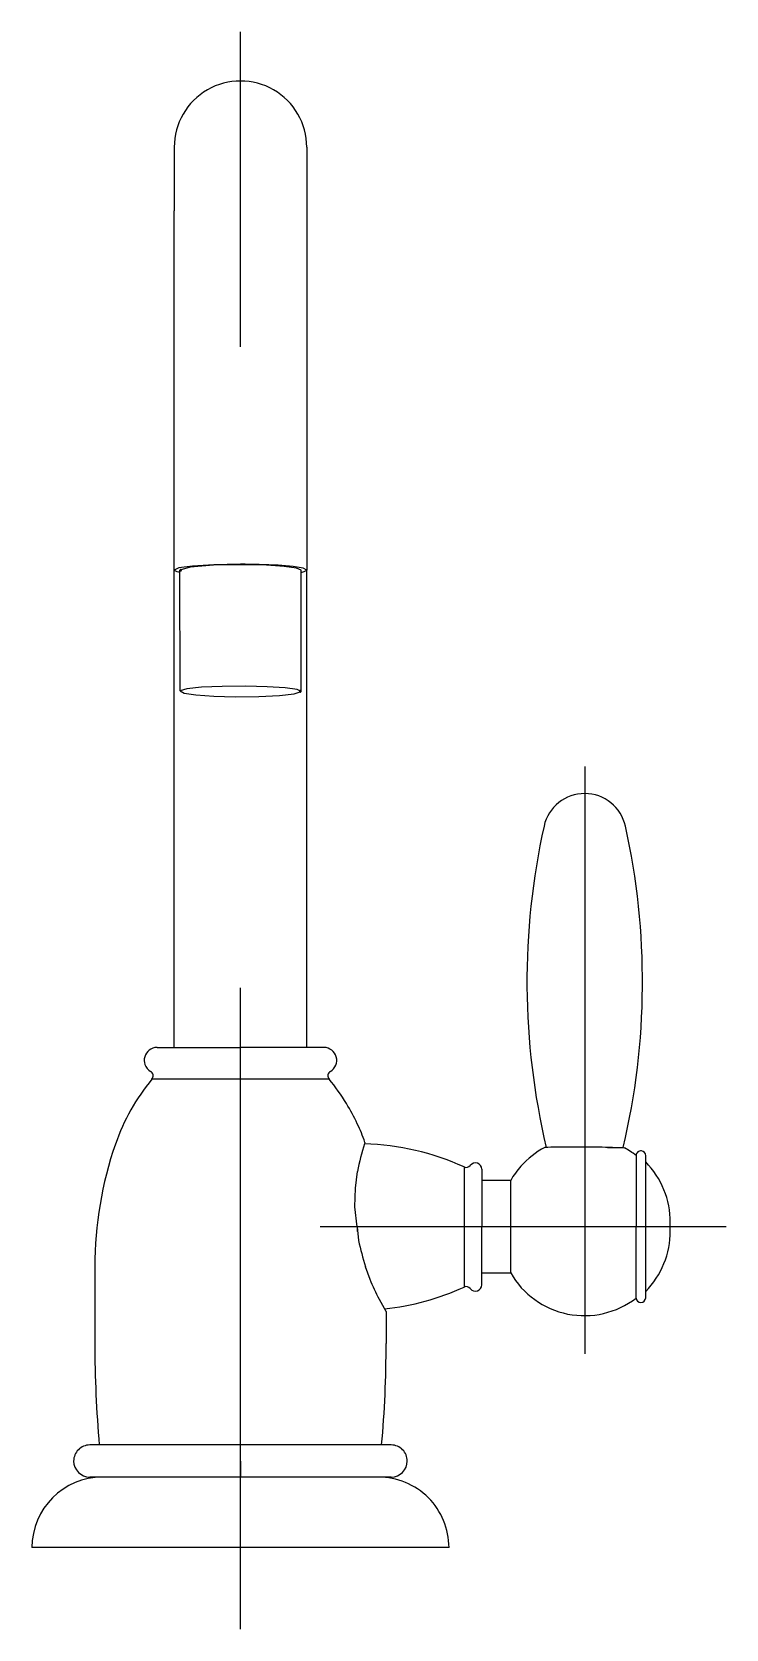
# Model space of a CAD drawing. Extents: x 51.069 to 51.177, y 0.056 to 0.305.
import ezdxf

# ---------------------------------------------------------------- set-up
doc = ezdxf.new("R2010")
doc.units = 0
doc.header["$LTSCALE"] = 0.2
doc.header["$MEASUREMENT"] = 0
doc.linetypes.add('AXES', pattern=[0.54, 0.3, -0.08, 0.08, -0.08])
doc.linetypes.add('CONTINU', pattern=[0])
doc.layers.get('0').update_dxf_attribs({"linetype": 'CONTINUOUS'})
doc.layers.add('DECA_EIXOS', color=5, linetype='AXES')

msp = doc.modelspace()

# ---------------------------------------------------------------- linework, layer by layer
at = {"linetype": 'CONTINU'}
for points in [[(51.11149, 0.28677, 1.000081), (51.09084, 0.28677)], [(51.11149, 0.22082), (51.11092, 0.22112), (51.10936, 0.22137), (51.10703, 0.22156, 0.014541), (51.10116, 0.22172)], [(51.09084, 0.22082, 0.076263), (51.09172, 0.22046)], [(51.15481, 0.18596, 0.351844), (51.14847, 0.1809)], [(51.16116, 0.18086, 0.35184), (51.15481, 0.18596)], [(51.14847, 0.1809, 0.11284), (51.14881, 0.13077)], [(51.16081, 0.13077, 0.112757), (51.16116, 0.18086)], [(51.08623, 0.14488, 0.148041), (51.08627, 0.14372)], [(51.08816, 0.14636, 0.338686), (51.08623, 0.14488)], [(51.11609, 0.14488, 0.338687), (51.11416, 0.14636)], [(51.11518, 0.14263, 0.338698), (51.11609, 0.14488)], [(51.08627, 0.14372, 0.181946), (51.08715, 0.14263)], [(51.08754, 0.14208, 0.229839), (51.08715, 0.14263)], [(51.08737, 0.14143, 0.220198), (51.08754, 0.14208)], [(51.11479, 0.14208, 0.220417), (51.11496, 0.14143)], [(51.11518, 0.14263, 0.222317), (51.11479, 0.14208)], [(51.08737, 0.14143, 0.089981), (51.08167, 0.13129)], [(51.11768, 0.13761, 0.036064), (51.11496, 0.14143)], [(51.11937, 0.13446, 0.027418), (51.11768, 0.13761)], [(51.12056, 0.13156, 0.024078), (51.11937, 0.13446)], [(51.08167, 0.13129, 0.082765), (51.07846, 0.11217)], [(51.12049, 0.13134, 0.035659), (51.11941, 0.12702)], [(51.136, 0.12772, 0.100521), (51.12049, 0.13134)], [(51.14861, 0.13077, 0.091046), (51.14485, 0.12783)], [(51.15219, 0.13082, 0.004179), (51.14861, 0.13077)], [(51.15481, 0.13082, 0.002721), (51.15219, 0.13082)], [(51.15913, 0.13076, 0.004819), (51.15481, 0.13082)], [(51.16281, 0.12953, 0.040715), (51.16101, 0.1307)], [(51.16364, 0.13023, 0.436046), (51.16281, 0.12953)], [(51.16431, 0.12948, 0.414175), (51.16364, 0.13023)], [(51.136, 0.12772, 0.351877), (51.13697, 0.12796)], [(51.13809, 0.1283, 0.321984), (51.13697, 0.12796)], [(51.13877, 0.12736, 0.321994), (51.13809, 0.1283)], [(51.14485, 0.12783, 0.05152), (51.14327, 0.12563)], [(51.16815, 0.11907, 0.195842), (51.16431, 0.1285)], [(51.11933, 0.11836), (51.11957, 0.11627, 0.027727), (51.12064, 0.11217)], [(51.16431, 0.10831, 0.196129), (51.16815, 0.11775)], [(51.12282, 0.10704, -0.023879), (51.12136, 0.11017), (51.12064, 0.11217)], [(51.14327, 0.11119, 0.216911), (51.15215, 0.10479)], [(51.12362, 0.10559, 0.080789), (51.136, 0.109)], [(51.13697, 0.10875, 0.351534), (51.136, 0.109)], [(51.13697, 0.10875, 0.322357), (51.13809, 0.10841)], [(51.13809, 0.10841, 0.32198), (51.13877, 0.10936)], [(51.15215, 0.10479, 0.216905), (51.16281, 0.10728)], [(51.16281, 0.10728, 0.397842), (51.16356, 0.10657)], [(51.16356, 0.10657, 0.414162), (51.16431, 0.10732)], [(51.07846, 0.10017, 0.022126), (51.07916, 0.08436)], [(51.12316, 0.08436, 0.022134), (51.12386, 0.10017)], [(51.07766, 0.08436, 0.414216), (51.07516, 0.08186)], [(51.12716, 0.08186, 0.414218), (51.12466, 0.08436)], [(51.07516, 0.08186, 0.414212), (51.07766, 0.07936)], [(51.12466, 0.07936, 0.414209), (51.12716, 0.08186)], [(51.07966, 0.07936, 0.414206), (51.06866, 0.06836)], [(51.13366, 0.06836, 0.414224), (51.12266, 0.07936)]]:
    msp.add_lwpolyline(points, format="xyb", dxfattribs=at)
for points in [[(51.09084, 0.28677), (51.09084, 0.27687)], [(51.11149, 0.28677), (51.11149, 0.23636)], [(51.09084, 0.23636), (51.09084, 0.27687)], [(51.09084, 0.23155), (51.09084, 0.23636)], [(51.09084, 0.22082), (51.09084, 0.23636)], [(51.11149, 0.23636), (51.11149, 0.22082)], [(51.10116, 0.22172), (51.09701, 0.22165), (51.09367, 0.22144), (51.09156, 0.22115), (51.09084, 0.22082)], [(51.09084, 0.14636), (51.09084, 0.22082)], [(51.10199, 0.22164), (51.09696, 0.22156), (51.09331, 0.22128), (51.09172, 0.22082)], [(51.09175, 0.20197), (51.09172, 0.22082)], [(51.11061, 0.22082), (51.1099, 0.22114), (51.10798, 0.22139), (51.10521, 0.22157), (51.10199, 0.22164)], [(51.11061, 0.22046), (51.1111, 0.22058), (51.11149, 0.22082)], [(51.11061, 0.20189), (51.11061, 0.22082)], [(51.11149, 0.14636), (51.11149, 0.22082)], [(51.10199, 0.20271), (51.09832, 0.20268), (51.09509, 0.20253), (51.09279, 0.20228), (51.09175, 0.20197)], [(51.09175, 0.20197), (51.09236, 0.2016), (51.0942, 0.20134), (51.09699, 0.20116), (51.10034, 0.20107)], [(51.10034, 0.20107), (51.10401, 0.20111), (51.10724, 0.20126), (51.10954, 0.20151), (51.11061, 0.20189)], [(51.11061, 0.20189), (51.10997, 0.20219), (51.10813, 0.20245), (51.10534, 0.20263), (51.10199, 0.20271)], [(51.08816, 0.14636), (51.10116, 0.14636)], [(51.11416, 0.14636), (51.10116, 0.14636)], [(51.10116, 0.14143), (51.08737, 0.14143)], [(51.11496, 0.14143), (51.10116, 0.14143)], [(51.12056, 0.13156), (51.12049, 0.13134)], [(51.15836, 0.13077), (51.16081, 0.13077)], [(51.15913, 0.13076), (51.16101, 0.1307)], [(51.16281, 0.12953), (51.16281, 0.11836)], [(51.136, 0.12772), (51.136, 0.11836)], [(51.13877, 0.12736), (51.13877, 0.11836)], [(51.16431, 0.11836), (51.16431, 0.12948)], [(51.11933, 0.11836), (51.11898, 0.12148), (51.11907, 0.12443), (51.11941, 0.12702)], [(51.14327, 0.12563), (51.13877, 0.12563)], [(51.14327, 0.11836), (51.14327, 0.12563)], [(51.11933, 0.11836), (51.11933, 0.11764)], [(51.136, 0.11836), (51.136, 0.109)], [(51.13877, 0.10936), (51.13877, 0.11836)], [(51.14327, 0.11119), (51.14327, 0.11836)], [(51.16281, 0.10728), (51.16281, 0.11836)], [(51.16431, 0.10732), (51.16431, 0.11836)], [(51.16815, 0.11836), (51.16815, 0.11907)], [(51.16815, 0.11775), (51.16815, 0.11836)], [(51.07846, 0.11217), (51.07846, 0.10017)], [(51.13877, 0.11119), (51.14327, 0.11119)], [(51.12386, 0.10516), (51.12282, 0.10704)], [(51.12386, 0.10516), (51.12386, 0.10017)], [(51.10116, 0.08436), (51.07766, 0.08436)], [(51.12466, 0.08436), (51.10116, 0.08436)], [(51.10116, 0.08186), (51.10116, 0.07936)], [(51.10116, 0.07936), (51.07766, 0.07936)], [(51.12466, 0.07936), (51.10116, 0.07936)], [(51.10116, 0.06836), (51.06866, 0.06836)], [(51.13366, 0.06836), (51.10116, 0.06836)]]:
    msp.add_lwpolyline(points, dxfattribs=at)
for points in [[(51.09172, 0.22082, 1), (51.09197, 0.22079, 1)], [(51.11061, 0.20189, 1), (51.11036, 0.20193, 1)]]:
    msp.add_lwpolyline(points, format="xyb", close=True, dxfattribs=at)
at = {"layer": 'DECA_EIXOS'}
for points in [[(51.10116, 0.05565), (51.10116, 0.30475)], [(51.15481, 0.1902), (51.15481, 0.09859)], [(51.17683, 0.11836), (51.11356, 0.11836)]]:
    msp.add_lwpolyline(points, dxfattribs=at)

doc.saveas('drawing.dxf')
